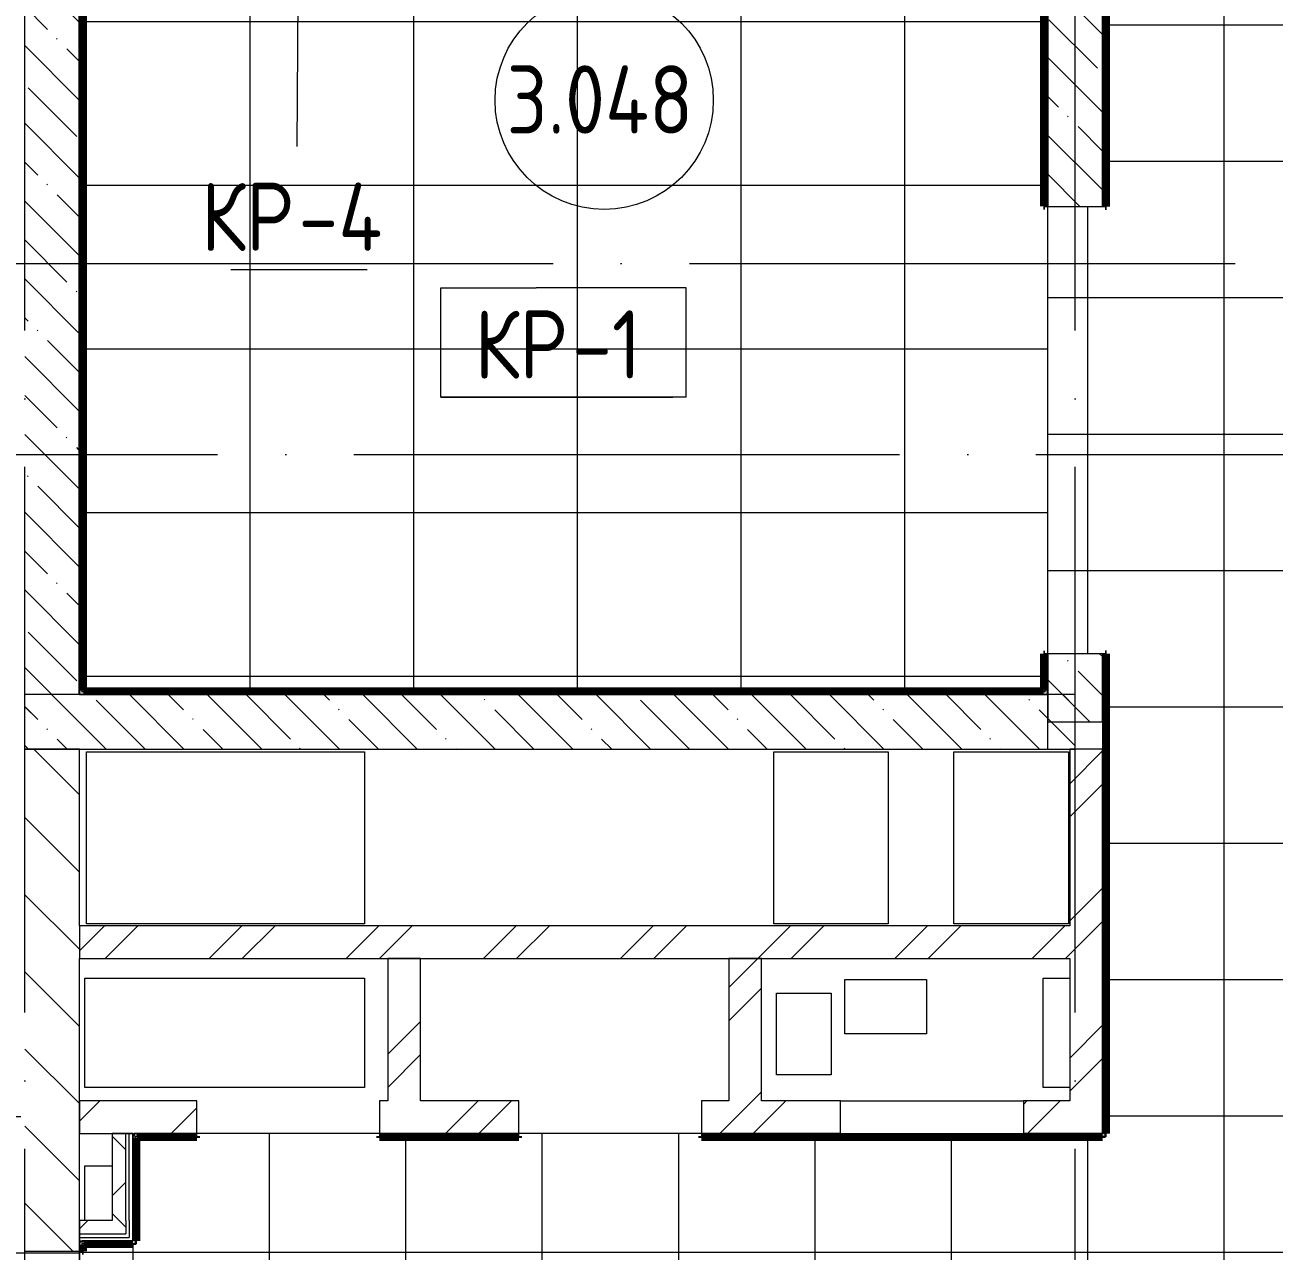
# Model space of a CAD drawing. Header units: millimetres. Extents: x 97 to 215964, y -4577 to 60645.
# Drawn here: x 195298 to 199877, y 48055 to 52550 of the extents above; entities that cross this region are included whole.
import ezdxf

# ---------------------------------------------------------------- set-up
doc = ezdxf.new("R2010")
doc.units = ezdxf.units.MM
doc.linetypes.add('ADSK_Линия сетки', pattern=[2500, 2000, -250, 0, -250])
for name, color, linetype, lineweight in [('A-AREA-____-IDEN', 2, 'Continuous', 20), ('A-FLOR-____-IDEN', 11, 'Continuous', 20), ('A-FLOR-____-OTLN', 192, 'Continuous', 9), ('A-FLOR-____-PATT', 8, 'Continuous', 9), ('A-ROOF-___-IDEN', 132, 'Continuous', 20), ('A-WALL-____-MCUT', 113, 'Continuous', 9), ('A-WALL-____-PATT', 111, 'Continuous', 9), ('A-WALL-FNSH-MCUT', 113, 'Continuous', 9), ('I-WALL-____-OTLN', 2, 'Continuous', 9), ('S-GRID-____-OTLN', 1, 'Continuous', 9)]:
    doc.layers.add(name, color=color, linetype=linetype, lineweight=lineweight)
doc.styles.add('GOST Common', font='GOST_Common.ttf', dxfattribs={"width": 0.9, "height": 250})
pattern_1 = [(45, (0, 0), (-251.4472, 251.4472), []), (45, (0, 381), (-251.4472, 251.4472), [])]
pattern_2 = [(135, (0, 0), (-142.5612, -142.5612), []), (135, (142.56, 0), (-142.5612, -142.5612), [252.016, -50.403, 3.353, -47.05])]
pattern_3 = [(45, (0, 0), (-141.42136, 141.42136), []), (135, (0, 0), (-141.42136, -141.42136), [])]

# ---------------------------------------------------------------- blocks, each defined once
blk = doc.blocks.new('0083_СОШ675_АР_R22_rvt-1-О_АИ_ПП_8_400_Целиком')
at = {"layer": 'A-WALL-____-PATT', "lineweight": 5}
h = blk.add_hatch(dxfattribs=at)
h.set_pattern_fill('FP_8', color=10, style=0, pattern_type=2)
h.set_pattern_definition(pattern_2)
h.paths.add_polyline_path([(140346.9, 49995), (140450, 49995), (140450, 50245), (140250, 50245), (140250, 49995)])
h.paths.add_polyline_path([(140450, 51885), (140450, 58975), (140250, 58975), (140250, 51885), (140346.9, 51885)])
h = blk.add_hatch(dxfattribs=at)
h.set_pattern_fill('FP_8', color=10, style=0, pattern_type=2)
h.set_pattern_definition(pattern_2)
h.paths.add_polyline_path([(136573.6, 49895), (136699, 49895), (136699, 58775), (136499, 58775), (136499, 49895)])
h = blk.add_hatch(dxfattribs=at)
h.set_pattern_fill('FP_8', color=10, style=0, pattern_type=2)
h.set_pattern_definition(pattern_2)
h.paths.add_polyline_path([(140249.5, 49895), (140249.5, 50095), (136498.5, 50095), (136498.5, 49895), (139089.1, 49895)])
h = blk.add_hatch(dxfattribs=at)
h.set_pattern_fill('FP_8', color=10, style=0, pattern_type=2)
h.set_pattern_definition(pattern_2)
h.paths.add_polyline_path([(140350, 49895), (140350, 50095), (136699, 50095), (136699, 49895), (140346.9, 49895)])
h = blk.add_hatch(dxfattribs=at)
h.set_pattern_fill('FP_10', color=10, style=0, pattern_type=2)
h.set_pattern_definition([(135, (0, 0), (-141.42136, -141.42136), [])])
h.paths.add_polyline_path([(136573.6, 45325), (136700, 45325), (136700, 45855), (136500, 45855), (136500, 45325)])
h.paths.add_polyline_path([(136500, 48055), (136700, 48055), (136700, 49895), (136500, 49895), (136500, 48487.9)])
h = blk.add_hatch(dxfattribs=at)
h.set_pattern_fill('FP_7', color=10, style=0, pattern_type=2)
h.set_pattern_definition(pattern_1)
h.paths.add_polyline_path([(140346.9, 48605.5), (140450, 48605.5), (140450, 49895), (140330, 49895), (140330, 48605.5)])
h = blk.add_hatch(dxfattribs=at)
h.set_pattern_fill('FP_7', color=10, style=0, pattern_type=2)
h.set_pattern_definition(pattern_1)
h.paths.add_polyline_path([(140330, 49127.5), (140330, 49247.5), (136700, 49247.5), (136700, 49127.5), (139089.1, 49127.5)])
h = blk.add_hatch(dxfattribs=at)
h.set_pattern_fill('FP_7', color=10, style=0, pattern_type=2)
h.set_pattern_definition(pattern_1)
h.paths.add_polyline_path([(137950, 48605.5), (137950, 49127.5), (137830, 49127.5), (137830, 48605.5), (137831.4, 48605.5)])
h = blk.add_hatch(dxfattribs=at)
h.set_pattern_fill('FP_7', color=10, style=0, pattern_type=2)
h.set_pattern_definition(pattern_1)
h.paths.add_polyline_path([(139200, 48605.5), (139200, 49127.5), (139080, 49127.5), (139080, 48605.5)])
h = blk.add_hatch(dxfattribs=at)
h.set_pattern_fill('FP_7', color=10, style=0, pattern_type=2)
h.set_pattern_definition(pattern_1)
h.paths.add_polyline_path([(140450, 48485.5), (140450, 48605.5), (140160, 48605.5), (140160, 48485.5), (140346.9, 48485.5)])
h.paths.add_polyline_path([(139490, 48485.5), (139490, 48605.5), (138980, 48605.5), (138980, 48485.5)])
h.paths.add_polyline_path([(138310, 48485.5), (138310, 48605.5), (137800, 48605.5), (137800, 48485.5), (137831.4, 48485.5)])
h.paths.add_polyline_path([(136700, 48485.5), (137130, 48485.5), (137130, 48605.5), (136700, 48605.5), (136700, 48487.9)])
h = blk.add_hatch(dxfattribs=at)
h.set_pattern_fill('FP_17', color=252, style=0, pattern_type=2)
h.set_pattern_definition(pattern_3)
h.paths.add_polyline_path([(136870, 48167.5), (136870, 48485.5), (136820, 48485.5), (136820, 48167.5)])
h = blk.add_hatch(dxfattribs=at)
h.set_pattern_fill('FP_17', color=252, style=0, pattern_type=2)
h.set_pattern_definition(pattern_3)
h.paths.add_polyline_path([(136700, 48117.5), (136870, 48117.5), (136870, 48167.5), (136700, 48167.5)])
at = {"layer": 'A-FLOR-____-OTLN', "color": 90}
for p, q in [((136725, 49255), (136725, 49885)), ((136725, 49885), (137745, 49885)), ((137745, 49885), (137745, 49255)), ((139245, 49255), (139245, 49885)), ((139245, 49885), (139665, 49885)), ((139665, 49885), (139665, 49255)), ((139905, 49255), (139905, 49885)), ((139905, 49885), (140325, 49885)), ((140325, 49885), (140325, 49255)), ((137745, 49255), (136725, 49255)), ((139665, 49255), (139245, 49255)), ((140325, 49255), (139905, 49255)), ((136720, 48655), (136720, 49055)), ((136720, 49055), (137745, 49055)), ((137745, 49055), (137745, 48655)), ((139505, 48850.8), (139505, 49050.8)), ((139505, 49050.8), (139805, 49050.8)), ((139805, 49050.8), (139805, 48850.8)), ((140232.5, 48655), (140232.5, 49055)), ((140232.5, 49055), (140330, 49055)), ((139255, 48700.8), (139255, 49000.8)), ((139255, 49000.8), (139455, 49000.8)), ((139455, 49000.8), (139455, 48700.8)), ((139805, 48850.8), (139505, 48850.8)), ((139455, 48700.8), (139255, 48700.8)), ((137745, 48655), (136720, 48655)), ((140330, 48655), (140232.5, 48655)), ((136720, 48167.5), (136720, 48367.5)), ((136720, 48367.5), (136820, 48367.5))]:
    blk.add_line(p, q, dxfattribs=at)
at = {"layer": 'A-WALL-____-MCUT', "color": 50, "lineweight": 13}
for p, q in [((140450, 51885), (140450, 58975)), ((136699, 50095), (136699, 58775)), ((140250, 58775), (140250, 51885)), ((140250, 51885), (140450, 51885)), ((140450, 50245), (140250, 50245)), ((140250, 50245), (140250, 49995)), ((140450, 49995), (140450, 50245)), ((140249.5, 50095), (136498.5, 50095)), ((140350, 50095), (136699, 50095)), ((140249.5, 49895), (140249.5, 50095)), ((140350, 49895), (140350, 50095)), ((140250, 49995), (140450, 49995)), ((136498.5, 49895), (140249.5, 49895)), ((136499, 49895), (136699, 49895)), ((136700, 49895), (136500, 49895)), ((136699, 49895), (140350, 49895)), ((136700, 49247.5), (136700, 49895)), ((140330, 49895), (140330, 49247.5)), ((140450, 49895), (140330, 49895)), ((140450, 48605.5), (140450, 49895)), ((140330, 49247.5), (136700, 49247.5)), ((136700, 48055), (136700, 49127.5)), ((136700, 49127.5), (140330, 49127.5)), ((137830, 49127.5), (137830, 48605.5)), ((137950, 49127.5), (137830, 49127.5)), ((137950, 48605.5), (137950, 49127.5)), ((139080, 49127.5), (139080, 48605.5)), ((139200, 49127.5), (139080, 49127.5)), ((139200, 48605.5), (139200, 49127.5)), ((140330, 49127.5), (140330, 48605.5)), ((137130, 48605.5), (136700, 48605.5)), ((136700, 48605.5), (136700, 48485.5)), ((137130, 48485.5), (137130, 48605.5)), ((137830, 48605.5), (137800, 48605.5)), ((137800, 48605.5), (137800, 48485.5)), ((138310, 48605.5), (137950, 48605.5)), ((138310, 48485.5), (138310, 48605.5)), ((139080, 48605.5), (138980, 48605.5)), ((138980, 48605.5), (138980, 48485.5)), ((139490, 48605.5), (139200, 48605.5)), ((139490, 48485.5), (139490, 48605.5)), ((140330, 48605.5), (140160, 48605.5)), ((140160, 48605.5), (140160, 48485.5)), ((140450, 48485.5), (140450, 48605.5)), ((136700, 48485.5), (137130, 48485.5)), ((136820, 48485.5), (136820, 48167.5)), ((136870, 48485.5), (136820, 48485.5)), ((136870, 48167.5), (136870, 48485.5)), ((137800, 48485.5), (138310, 48485.5)), ((138980, 48485.5), (139490, 48485.5)), ((140160, 48485.5), (140450, 48485.5)), ((136820, 48167.5), (136700, 48167.5)), ((136700, 48167.5), (136700, 48117.5)), ((136870, 48167.5), (136870, 48117.5)), ((136700, 48117.5), (136870, 48117.5)), ((136500, 48055), (136700, 48055))]:
    blk.add_line(p, q, dxfattribs=at)
at = {"layer": 'A-WALL-____-MCUT', "color": 10, "lineweight": 5}
for p, q in [((136700, 49247.5), (136700, 49127.5)), ((136882.5, 48167.5), (136882.5, 48485.5)), ((136882.5, 48167.5), (136882.5, 48117.5)), ((136700, 48105), (136882.5, 48105)), ((136882.5, 48117.5), (136882.5, 48105))]:
    blk.add_line(p, q, dxfattribs=at)
at = {"layer": 'A-WALL-FNSH-MCUT', "color": 90}
for p, q in [((136882.5, 48485.5), (136870, 48485.5)), ((136895, 48485.5), (136882.5, 48485.5)), ((136895, 48167.5), (136895, 48485.5)), ((136895, 48117.5), (136895, 48167.5)), ((136700, 48117.5), (136700, 48105)), ((136700, 48105), (136700, 48092.5)), ((136700, 48092.5), (136895, 48092.5)), ((136895, 48105), (136895, 48117.5)), ((136895, 48092.5), (136895, 48105))]:
    blk.add_line(p, q, dxfattribs=at)
at = {"layer": 'I-WALL-____-OTLN', "color": 90}
blk.add_line((139490, 48605.5), (140160, 48605.5), dxfattribs=at)
blk = doc.blocks.new('ADSK_Марка_Перекрытие - Типоразмер_ADSK_Марка-158127-О_АИ_ПП_8_400_Целиком')
at = {"layer": 'A-FLOR-____-IDEN'}
for p, q in [((-4.5, 4), (-1, 4)), ((-4.5, 0), (-4.5, 4)), ((4.5, 4), (-1, 4)), ((4.5, 0), (4.5, 4)), ((4.5, 0), (-4.5, 0)), ((-4.5, 0), (4, 0))]:
    blk.add_line(p, q, dxfattribs=at)
blk = doc.blocks.new('ADSK_Марка_Крыша - Типоразмер_ADSK_Марка-153529-О_АИ_ПП_8_400_Целиком')
at = {"layer": 'A-ROOF-___-IDEN'}
blk.add_line((-2.5, 0), (2.5, 0), dxfattribs=at)
blk = doc.blocks.new('ADSK_Марка_Помещение_ОдноЗначение - Номер-159740-О_АИ_ПП_8_400_Целиком')
at = {"layer": 'A-AREA-____-IDEN'}
blk.add_circle((0, 0), 4, dxfattribs=at)

msp = doc.modelspace()

# ---------------------------------------------------------------- hatches: boundary and pattern name
at = {"layer": 'A-FLOR-____-PATT'}
h = msp.add_hatch(dxfattribs=at)
h.set_pattern_fill('FP_202', color=256, style=0, pattern_type=2)
h.set_pattern_definition([(0, (199694, 52050), (0, 500), []), (90, (199694, 52050), (-500, 3e-14), [])])
h.paths.add_polyline_path([(201660.280486, 45324.968424), (203832.865903, 45324.96901), (203832.865903, 45574.999), (203847.865903, 45574.999), (203847.865903, 46824.999), (203832.865903, 46824.999), (203832.865903, 49925.060253), (203847.865903, 49925.060253), (203847.865903, 52425.060253), (203832.865903, 52425.060253), (203832.865903, 58560.000586), (203460.330306, 58560.000586), (203460.330306, 58565.000586), (203450.330306, 58565.000586), (203450.330306, 58575.000586), (203445.330306, 58575.918638), (203445.330306, 58760.000586), (199667.659852, 58760.000586), (199667.659852, 58575.000586), (199662.659852, 58575.000586), (199662.432467, 58565.000586), (199652.659852, 58565.000586), (199651.935994, 58560.000586), (199262.887824, 58560.000586), (199262.887824, 51885.000586), (199046.843981, 51885.000586), (199047.887824, 50245.000586), (199262.887824, 50245.000586), (199262.887824, 48485.500586), (199257.887824, 48484.769667), (199257.887238, 48475.501172), (199247.887824, 48475.501172), (199247.887824, 48470.501172), (197777.887824, 48470.501172), (197777.887824, 48485.500586), (197107.887824, 48485.500586), (197107.887824, 48470.501172), (196597.887824, 48470.501172), (196597.887824, 48485.500586), (195927.887824, 48485.500586), (195927.887824, 48470.501172), (195707.865903, 48470.501172), (195707.865903, 48092.5), (195702.865903, 48092.5), (195702.865903, 48082.5), (195692.865903, 48082.5), (195691.787201, 48077.5), (195512.887824, 48077.5), (195512.887824, 48054.999414), (195497.865903, 48054.939128), (195497.887824, 45854.999414), (195512.887824, 45854.999414), (195512.887824, 45344.96901), (195497.887824, 45344.96901), (195498.922724, 45339.96901), (199247.887824, 45339.96901), (199247.887824, 45334.96901), (199257.887824, 45334.96901), (199257.887824, 45324.96901), (199262.887824, 45324.96901)])
h.paths.add_polyline_path([(195497.887824, 48087.5), (195507.887824, 48087.5), (195507.887824, 48092.5), (195497.887824, 48092.5)])
h.paths.add_polyline_path([(195692.865903, 48475.501172), (195697.865903, 48475.501172), (195697.735362, 48485.500586), (195692.865903, 48485.500586)])
h.paths.add_polyline_path([(203847.865903, 53825), (203847.887824, 53825), (203847.865903, 58575), (203837.865903, 58575), (203837.865903, 58573.500586), (203847.865903, 58573.500586), (203847.865903, 54199.905224)])
h = msp.add_hatch(dxfattribs=at)
h.set_pattern_fill('FP_163', color=256, style=0, pattern_type=2)
h.set_pattern_definition([(0, (197322.9, 54362.5), (0, 600), []), (90, (197322.9, 54362.5), (-600, 4e-14), [])])
h.paths.add_polyline_path([(199047.365903, 50095.00523), (199047.887824, 50095.00523), (199046.865903, 51885.000586), (199031.865903, 51885.999414), (199031.865903, 53275.004058), (195522.887824, 53273.999414), (195522.887824, 53173.999414), (195512.887824, 53173.999414), (195512.887824, 50110.000586), (199031.865903, 50110.000586), (199031.865903, 50245.000586), (199046.865903, 50245.000586), (199046.865903, 50095.00523)])
h = msp.add_hatch(dxfattribs=at)
h.set_pattern_fill('FP_186', color=256, style=0, pattern_type=2)
h.set_pattern_definition([(0, (181582.87, 40547.53), (0, 500), []), (90, (181582.87, 40547.53), (-500, 3e-14), [])])
h.paths.add_polyline_path([(171474.043715, 35975), (171897.88841, 35975), (171897.88841, 35990), (172597.865903, 35990), (172597.865903, 39759.999414), (172197.887824, 39759.999414), (172197.887824, 39764.999414), (172187.887824, 39764.999414), (172187.887824, 39774.999414), (172182.887824, 39774.999414), (172182.887824, 40175), (172187.887824, 40175), (172187.887824, 40185), (172197.887824, 40185), (172197.887824, 40190), (172597.865903, 40190), (172597.865903, 45309.999414), (172197.887824, 45309.999414), (172197.865903, 45314.999414), (172187.887824, 45314.999414), (172187.887824, 45324.999414), (172182.887824, 45325), (172182.887824, 45725), (172187.887824, 45725), (172187.887824, 45735), (172197.887824, 45735), (172197.887824, 45740), (172597.865903, 45740), (172597.865903, 49035.000586), (169597.933672, 49035.000586), (169597.933672, 49050.000586), (168497.933672, 49050.000586), (168497.933672, 49035.000586), (167912.887824, 49035.000586), (167912.887824, 39765), (167907.887824, 39765), (167907.879725, 39760), (167882.888672, 39760), (167882.888672, 39615), (167667.866751, 39614.982463), (167667.888672, 36915), (167882.888672, 36914.011716), (167882.888672, 36830), (169387.88841, 36830), (169387.88841, 36825), (169397.88841, 36825), (169397.88841, 36815), (169402.88841, 36814.900662), (169402.88841, 35990), (169797.88841, 35990), (169797.88841, 35975), (170216.283849, 35975)])
h.paths.add_polyline_path([(195188.800797, 48731.791029), (195188.619068, 48732.479078), (195188.619068, 48731.797288)])
h.paths.add_polyline_path([(195168.495887, 48730.472294), (195173.582239, 48731.295562), (195167.632823, 48731.034251)])
h.paths.add_polyline_path([(195012.219859, 48880.21654), (195011.995887, 48887.478128), (195011.581673, 48887.478128), (195011.801386, 48884.978128)])
h.paths.add_polyline_path([(175297.887824, 35975), (176397.887824, 35975), (176397.887824, 35990), (177182.887824, 35990), (177182.887824, 36424.940333), (177187.887824, 36424.940333), (177187.887824, 36434.940333), (177197.887824, 36434.940333), (177197.887824, 36439.940333), (177482.865903, 36439.940333), (177482.865903, 45324.968528), (177487.865903, 45325.867366), (177487.865903, 45334.968424), (177497.865903, 45334.968424), (177497.865903, 45339.968424), (194907.865903, 45340.359921), (194907.865903, 45502.5), (194912.865903, 45502.5), (194912.865903, 45512.5), (194922.865903, 45512.5), (194922.865903, 45517.5), (195282.887824, 45517.5), (195282.887824, 45854.999414), (195497.865903, 45854.999414), (195497.865903, 48054.999414), (195282.887824, 48054.999414), (195282.887824, 48602.500586), (195277.887824, 48602.500586), (195277.079671, 48774.498057), (195270.399715, 48768.005083), (195261.400285, 48761.297529), (195254.297163, 48755.991941), (195244.192695, 48750.29037), (195233.938395, 48744.685224), (195224.541773, 48740.473672), (195223.725279, 48741.160291), (195198.680658, 48733.50999), (195178.557477, 48730.889347), (195158.32557, 48730.893854), (195135.654594, 48734.051847), (195113.006834, 48740.259668), (195097.700115, 48747.459954), (195074.589432, 48761.372235), (195066.592059, 48768.930958), (195046.184859, 48788.658863), (195040.006898, 48798.414418), (195027.509106, 48819.104038), (195015.152714, 48857.293357), (195012.33601, 48873.462074), (195010.995887, 49003.304042), (195010.995887, 49030.000586), (194827.887824, 49030.000586), (194827.887824, 49035.000586), (194797.865903, 49035.000586), (194797.865903, 49050.000586), (193747.865903, 49050.000586), (193747.865903, 49035.000586), (192992.888824, 49035.000586), (192992.888824, 49050.000586), (191892.888824, 49050.000586), (191892.888824, 49035.000586), (191297.888824, 49035.000586), (191297.888824, 49040.000586), (191287.888824, 49040.000586), (191287.888824, 49050.000586), (191282.888824, 49050.000586), (191282.888824, 52435.002606), (190157.887824, 52435.002606), (190157.887824, 52450.002606), (189057.887824, 52450.002606), (189057.887824, 52435.002606), (188182.867075, 52435.002606), (188182.867075, 49050.000586), (188177.867075, 49050.000586), (188177.867075, 49040.000586), (188167.867075, 49040.000586), (188167.800648, 49035.000586), (185297.88761, 49035.000586), (185297.88761, 49050.000586), (184197.88761, 49050.000586), (184197.88761, 49035.000586), (172647.843981, 49035.000586), (172647.865903, 45740), (173047.865903, 45740), (173047.865903, 45735), (173057.865903, 45735), (173057.865903, 45725), (173062.865903, 45725), (173062.865903, 45324.999414), (173057.865903, 45324.999414), (173057.865903, 45314.999414), (173047.865903, 45314.999414), (173047.843981, 45309.999414), (172647.843981, 45309.999414), (172647.865903, 40190), (173047.865903, 40190), (173047.865903, 40185), (173057.865903, 40185), (173057.865903, 40175), (173062.865903, 40175), (173062.865903, 39774.999414), (173057.865903, 39774.999414), (173057.865903, 39764.999414), (173047.865903, 39764.999414), (173047.865903, 39759.999414), (172647.843981, 39759.999414), (172647.865903, 35990), (175297.887824, 35990), (175297.887824, 35985)])
h.paths.add_polyline_path([(195128.022497, 48735.761642), (195130.290066, 48735.874745), (195128.022497, 48737.294971), (195124.731579, 48737.276662), (195127.834229, 48735.848314)])
h.paths.add_polyline_path([(195200.757649, 48769.126679), (195211.791383, 48772.404685), (195202.392628, 48769.711665)])
h.paths.add_polyline_path([(195102.530222, 48783.847241), (195099.280764, 48786.910605), (195101.741099, 48784.437456)])
h.paths.add_polyline_path([(195072.768305, 48812.100283), (195061.865988, 48833.285458), (195054.369105, 48845.539508), (195062.982889, 48826.233168), (195068.823673, 48817.86263), (195072.121686, 48813.044868)])
h.paths.add_polyline_path([(195071.413848, 48814.443898), (195062.407775, 48828.549108), (195055.516408, 48843.930896), (195057.045739, 48842.642898), (195071.021482, 48815.213959)])
h.paths.add_polyline_path([(195268.941328, 48817.86263), (195277.887824, 48833.991217), (195276.932569, 48833.11431), (195269.312418, 48819.324567)])
h.paths.add_polyline_path([(195276.423809, 48830.67512), (195277.887824, 48831.704268), (195276.746986, 48831.169993), (195276.710613, 48831.114295)])
h.paths.add_polyline_path([(195188.942587, 48855.540017), (195185.895887, 48854.840444), (195187.766043, 48854.990074)])
h.paths.add_polyline_path([(195186.892377, 48853.114472), (195198.856977, 48866.581638), (195192.264729, 48858.77253), (195187.892149, 48854.297272)])
h.paths.add_polyline_path([(195144.888752, 48859.195417), (195138.00195, 48868.907683), (195139.310684, 48865.79758), (195144.727045, 48859.386812)])
h.paths.add_polyline_path([(195133.698465, 48881.279312), (195132.93108, 48884.978128), (195133.686316, 48884.978128), (195133.695887, 48882.064179)])
h.paths.add_polyline_path([(195148.049187, 48914.41624), (195151.095887, 48915.115812), (195149.22573, 48914.966182)])
h.paths.add_polyline_path([(195136.632231, 48866.581638), (195133.698465, 48881.279312), (195134.343572, 48894.194105), (195133.668303, 48890.462342), (195133.428298, 48881.279312), (195136.427263, 48867.346588)])
h.paths.add_polyline_path([(195168.495887, 48849.594821), (195178.266986, 48850.803306), (195172.261166, 48850.384205), (195160.595172, 48850.849662), (195152.447991, 48853.978128), (195159.878266, 48850.494232), (195166.579617, 48849.664665), (195167.681838, 48849.624491)])
h.paths.add_polyline_path([(195204.060694, 48884.978128), (195203.305342, 48885.013415), (195203.317106, 48888.562244)])
h.paths.add_polyline_path([(195198.989824, 48902.609669), (195198.989824, 48901.048573), (195199.041021, 48902.378128)])
h.paths.add_polyline_path([(195199.282815, 48867.177181), (195203.323471, 48879.493914), (195203.563475, 48888.676944), (195200.564511, 48902.609669), (195203.293309, 48888.676944), (195202.489677, 48875.398601), (195199.315605, 48867.275572)])
h.paths.add_polyline_path([(195193.531818, 48910.014059), (195181.642394, 48918.248513), (195170.412157, 48920.291591), (195160.288892, 48919.572051), (195164.730607, 48919.572051), (195176.396602, 48919.106594), (195184.543783, 48915.978128), (195193.448407, 48910.057655)])
h.paths.add_polyline_path([(195051.730051, 48916.445529), (195053.229424, 48918.91523), (195051.805435, 48916.683461)])
h.paths.add_polyline_path([(195277.887824, 48931.287878), (195277.020616, 48933.054815), (195277.020616, 48932.977975)])
h.paths.add_polyline_path([(195277.887824, 48935.075635), (195277.020616, 48937.931739), (195272.035507, 48947.149311), (195275.944778, 48938.762037), (195277.465952, 48935.851636)])
h.paths.add_polyline_path([(195081.875306, 48971.598709), (195087.24564, 48975.423215), (195083.73928, 48973.028986)])
h.paths.add_polyline_path([(195095.898053, 48981.624791), (195090.180708, 48977.971668), (195095.255799, 48981.193349)])
h.paths.add_polyline_path([(195115.831064, 48993.706582), (195119.502816, 48994.843725), (195116.070283, 48993.804075)])
h.paths.add_polyline_path([(195214.176913, 48996.552821), (195203.479467, 49000.244592), (195211.699379, 48997.337275), (195213.940974, 48996.627526)])
h.paths.add_polyline_path([(195192.818726, 49003.234932), (195181.471651, 49005.769836), (195192.503049, 49003.304042)])
at = {"layer": 'A-WALL-____-PATT'}
h = msp.add_hatch(color=7, dxfattribs=at)
h.paths.add_polyline_path([(195507.887824, 50105.001172), (195507.887824, 55974.999414), (195497.887824, 55974.999414), (195497.887824, 50105.001172)])
h.paths.add_polyline_path([(195507.887824, 56597.213009), (195507.887824, 58765.000586), (195497.887824, 58765.000586), (195497.887824, 56597.213009)])
h = msp.add_hatch(color=7, dxfattribs=at)
h.paths.add_polyline_path([(199046.865903, 50095.001172), (199046.865903, 50245.000586), (199036.865903, 50245.000586), (199036.865903, 50095.001172)])
h.paths.add_polyline_path([(199036.865903, 51885.000586), (199046.865903, 51885.000586), (199046.865903, 58775.000586), (199036.865903, 58775.000586), (199036.865903, 52884.549515)])
for points in [[(199247.887824, 52085.49992), (199257.887824, 52085.49992), (199257.887824, 58565.000586), (199247.887824, 58565.000586), (199247.887824, 52884.549515)], [(199036.865903, 50095.001172), (199036.865903, 50105.001172), (195497.887824, 50105.001172), (195497.887824, 50095.001172), (197887.000889, 50095.001172)], [(195702.865903, 48092.5), (195702.865903, 48475.501172), (195692.865903, 48475.501172), (195692.865903, 48092.5)], [(195507.887824, 48082.5), (195702.865903, 48082.5), (195702.865903, 48092.5), (195507.887824, 48092.5), (195507.887824, 48087.5)]]:
    msp.add_hatch(color=7, dxfattribs=at).paths.add_polyline_path(points)
h = msp.add_hatch(color=7, dxfattribs=at)
h.paths.add_polyline_path([(199257.887824, 48485.501172), (199257.887824, 50245.000586), (199247.887824, 50245.000586), (199247.887824, 48485.501172)])
h.paths.add_polyline_path([(199257.887824, 51885.000586), (199257.887824, 52085.49992), (199247.887824, 52085.49992), (199247.887824, 51885.000586)])
h = msp.add_hatch(color=7, dxfattribs=at)
h.paths.add_polyline_path([(198957.887824, 48475.501172), (199257.887824, 48475.501172), (199257.887824, 48485.501172), (198957.887824, 48485.501172)])
h.paths.add_polyline_path([(197777.887824, 48475.501172), (198287.887824, 48475.501172), (198287.887824, 48485.501172), (197777.887824, 48485.501172)])
h.paths.add_polyline_path([(196597.887824, 48475.501172), (197107.887824, 48475.501172), (197107.887824, 48485.501172), (196597.887824, 48485.501172)])
h.paths.add_polyline_path([(195927.887824, 48475.501172), (195927.887824, 48485.501172), (195697.865903, 48485.501172), (195697.865903, 48475.501172), (195702.865903, 48475.501172)])
h = msp.add_hatch(color=7, dxfattribs=at)
h.paths.add_polyline_path([(195497.887824, 45344.96901), (195507.887824, 45344.96901), (195507.887824, 45854.999414), (195497.887824, 45854.999414)])
h.paths.add_polyline_path([(195497.887824, 48054.999414), (195507.887824, 48054.999414), (195507.887824, 48087.5), (195497.887824, 48087.5)])

# ---------------------------------------------------------------- linework, layer by layer
at = {"layer": 'A-FLOR-____-OTLN'}
for p, q in [((199046.843981, 51885.000586), (199046.843981, 50245.000586)), ((199047.887824, 50245.000586), (199047.887824, 51885.000586)), ((196597.887824, 48485.500586), (195927.887824, 48485.500586)), ((197777.887824, 48485.500586), (197107.887824, 48485.500586)), ((195497.865903, 45854.999414), (195497.865903, 48054.999414)), ((195497.865903, 48054.999414), (195497.865903, 45854.999414))]:
    msp.add_line(p, q, dxfattribs=at)
at = {"layer": 'A-ROOF-___-IDEN'}
msp.add_line((196302.137824, 53273.999414), (196294.656979, 52103.999414), dxfattribs=at)
at = {"layer": 'A-WALL-____-MCUT', "color": 7}
for p, q in [((199036.865903, 58765.000586), (199036.865903, 51885.000586)), ((199046.865903, 51885.000586), (199046.865903, 58775.000586)), ((199247.887824, 58575.000586), (199247.887824, 51885.000586)), ((199257.887824, 51885.000586), (199257.887824, 58565.000586)), ((195497.887824, 55974.999414), (195497.887824, 50095.001172)), ((195507.887824, 50105.001172), (195507.887824, 55573.999414)), ((199036.865903, 51885.000586), (199046.865903, 51885.000586)), ((199247.887824, 51885.000586), (199257.887824, 51885.000586)), ((199046.865903, 50245.000586), (199036.865903, 50245.000586)), ((199036.865903, 50245.000586), (199036.865903, 50105.001172)), ((199046.865903, 50095.001172), (199046.865903, 50245.000586)), ((199257.887824, 50245.000586), (199247.887824, 50245.000586)), ((199247.887824, 50245.000586), (199247.887824, 48485.501172)), ((199257.887824, 48475.501172), (199257.887824, 50245.000586)), ((195497.887824, 50095.001172), (199046.865903, 50095.001172)), ((199036.865903, 50105.001172), (195507.887824, 50105.001172)), ((195697.865903, 48475.501172), (195692.865903, 48475.501172)), ((195692.865903, 48475.501172), (195692.865903, 48092.5)), ((195927.887824, 48485.501172), (195697.865903, 48485.501172)), ((195697.865903, 48485.501172), (195697.865903, 48475.501172)), ((195702.865903, 48475.501172), (195927.887824, 48475.501172)), ((195702.865903, 48082.5), (195702.865903, 48475.501172)), ((195927.887824, 48475.501172), (195927.887824, 48485.501172)), ((197107.887824, 48485.501172), (196597.887824, 48485.501172)), ((196597.887824, 48485.501172), (196597.887824, 48475.501172)), ((196597.887824, 48475.501172), (197107.887824, 48475.501172)), ((197107.887824, 48475.501172), (197107.887824, 48485.501172)), ((198287.887824, 48485.501172), (197777.887824, 48485.501172)), ((197777.887824, 48485.501172), (197777.887824, 48475.501172)), ((197777.887824, 48475.501172), (198287.887824, 48475.501172)), ((198287.887824, 48475.501172), (198287.887824, 48485.501172)), ((199257.887824, 48485.501172), (198957.887824, 48485.501172)), ((198957.887824, 48485.501172), (198957.887824, 48475.501172)), ((198957.887824, 48475.501172), (199257.887824, 48475.501172)), ((195497.887824, 48087.5), (195497.887824, 48054.999414)), ((195507.887824, 48087.5), (195497.887824, 48087.5)), ((195692.865903, 48092.5), (195507.887824, 48092.5)), ((195507.887824, 48092.5), (195507.887824, 48087.5)), ((195507.887824, 48054.999414), (195507.887824, 48082.5)), ((195507.887824, 48082.5), (195702.865903, 48082.5)), ((195497.887824, 48054.999414), (195507.887824, 48054.999414))]:
    msp.add_line(p, q, dxfattribs=at)
at = {"layer": 'A-WALL-____-MCUT'}
msp.add_line((199257.887824, 52085.49992), (199247.887824, 52085.49992), dxfattribs=at)
at = {"layer": 'I-WALL-____-OTLN', "color": 5, "lineweight": 90}
for p, q in [((199262.887824, 58560.000586), (199262.887824, 51885.000586)), ((199257.887824, 52085.49992), (199262.887824, 52085.49992)), ((199257.887824, 51885.000586), (199262.887824, 51885.000586)), ((199262.887824, 50245.000586), (199257.887824, 50245.000586)), ((199262.887824, 50245.000586), (199262.887824, 48485.501172)), ((195927.887824, 48470.501172), (195707.865903, 48470.501172)), ((195707.865903, 48470.501172), (195707.865903, 48092.5)), ((195927.887824, 48470.501172), (195927.887824, 48475.501172)), ((196597.887824, 48475.501172), (196597.887824, 48470.501172)), ((197107.887824, 48470.501172), (196597.887824, 48470.501172)), ((197107.887824, 48470.501172), (197107.887824, 48475.501172)), ((197777.887824, 48475.501172), (197777.887824, 48470.501172)), ((199247.887824, 48470.501172), (197777.887824, 48470.501172)), ((199247.887824, 48470.501172), (199247.887824, 48475.501172)), ((199257.887824, 48485.501172), (199262.887824, 48485.501172)), ((195692.865903, 48077.5), (195692.865903, 48082.5)), ((195702.865903, 48092.5), (195707.865903, 48092.5)), ((195507.887824, 48054.999414), (195512.887824, 48054.999414)), ((195512.887824, 48077.5), (195512.887824, 48054.999414)), ((195692.865903, 48077.5), (195512.887824, 48077.5))]:
    msp.add_line(p, q, dxfattribs=at)
at = {"layer": 'I-WALL-____-OTLN', "color": 20, "lineweight": 90}
for p, q in [((195512.887824, 53773.999414), (195512.887824, 50110.000586)), ((199031.865903, 51885.999414), (199031.865903, 53375.999414)), ((199031.865903, 51885.999414), (199036.865903, 51885.999414)), ((199031.865903, 50110.000586), (199031.865903, 50245.000586)), ((199031.865903, 50245.000586), (199036.865903, 50245.000586)), ((195512.887824, 50110.000586), (199031.865903, 50110.000586))]:
    msp.add_line(p, q, dxfattribs=at)
at = {"layer": 'I-WALL-____-OTLN'}
for p, q in [((198287.887824, 48485.501172), (198957.887824, 48485.501172)), ((198957.887824, 48475.501172), (198287.887824, 48475.501172))]:
    msp.add_line(p, q, dxfattribs=at)
at = {"layer": 'S-GRID-____-OTLN', "linetype": 'ADSK_Линия сетки'}
for p, q in [((195297.888824, -3572.657751), (195297.888824, 60644.999414)), ((199147.888824, -3572.657751), (199147.888824, 60644.999414)), ((55228.336609, 51675.000586), (215146.441901, 51675.000586)), ((56498.336609, 50975.000586), (213876.441901, 50975.000586))]:
    msp.add_line(p, q, dxfattribs=at)

# ---------------------------------------------------------------- block references
at = {"color": 250, "lineweight": 5}
msp.add_blockref('0083_СОШ675_АР_R22_rvt-1-О_АИ_ПП_8_400_Целиком', (58797.887824, 0), dxfattribs=at)
at = {"layer": 'A-AREA-____-IDEN', "xscale": 99.99999999999993, "yscale": 99.99999999999993, "zscale": 99.99999999999993}
msp.add_blockref('ADSK_Марка_Помещение_ОдноЗначение - Номер-159740-О_АИ_ПП_8_400_Целиком', (197421.365319, 52274.100453), dxfattribs=at)
at = {"layer": 'A-FLOR-____-IDEN', "xscale": 99.99999999999993, "yscale": 99.99999999999993, "zscale": 99.99999999999993}
msp.add_blockref('ADSK_Марка_Перекрытие - Типоразмер_ADSK_Марка-158127-О_АИ_ПП_8_400_Целиком', (197272.387824, 51185.856453), dxfattribs=at)
at = {"layer": 'A-ROOF-___-IDEN', "xscale": 99.99999999999993, "yscale": 99.99999999999993, "zscale": 99.99999999999993}
msp.add_blockref('ADSK_Марка_Крыша - Типоразмер_ADSK_Марка-153529-О_АИ_ПП_8_400_Целиком', (196302.137824, 51653.999414), dxfattribs=at)

# ---------------------------------------------------------------- texts
at = {"layer": 'A-AREA-____-IDEN', "lineweight": 9, "insert": (197063.158061, 52401.825525), "char_height": 250, "width": 880.252875, "attachment_point": 1, "style": 'GOST Common'}
msp.add_mtext('3.048', dxfattribs=at)
at = {"layer": 'A-FLOR-____-IDEN', "lineweight": 9, "char_height": 250, "attachment_point": 1, "style": 'GOST Common'}
for s, insert, width in [('КР', (196946.306979, 51503.694027), 432.91125), ('-1', (197303.494479, 51503.694027), 331.898625)]:
    msp.add_mtext(s, dxfattribs=dict(at, insert=insert, width=width))
at = {"layer": 'A-ROOF-___-IDEN', "lineweight": 9, "char_height": 250, "attachment_point": 1, "style": 'GOST Common'}
for s, insert, width in [('КР', (195943.206979, 51971.836988), 432.91125), ('-4', (196300.394479, 51971.836988), 411.2656875)]:
    msp.add_mtext(s, dxfattribs=dict(at, insert=insert, width=width))

doc.saveas('drawing.dxf')
